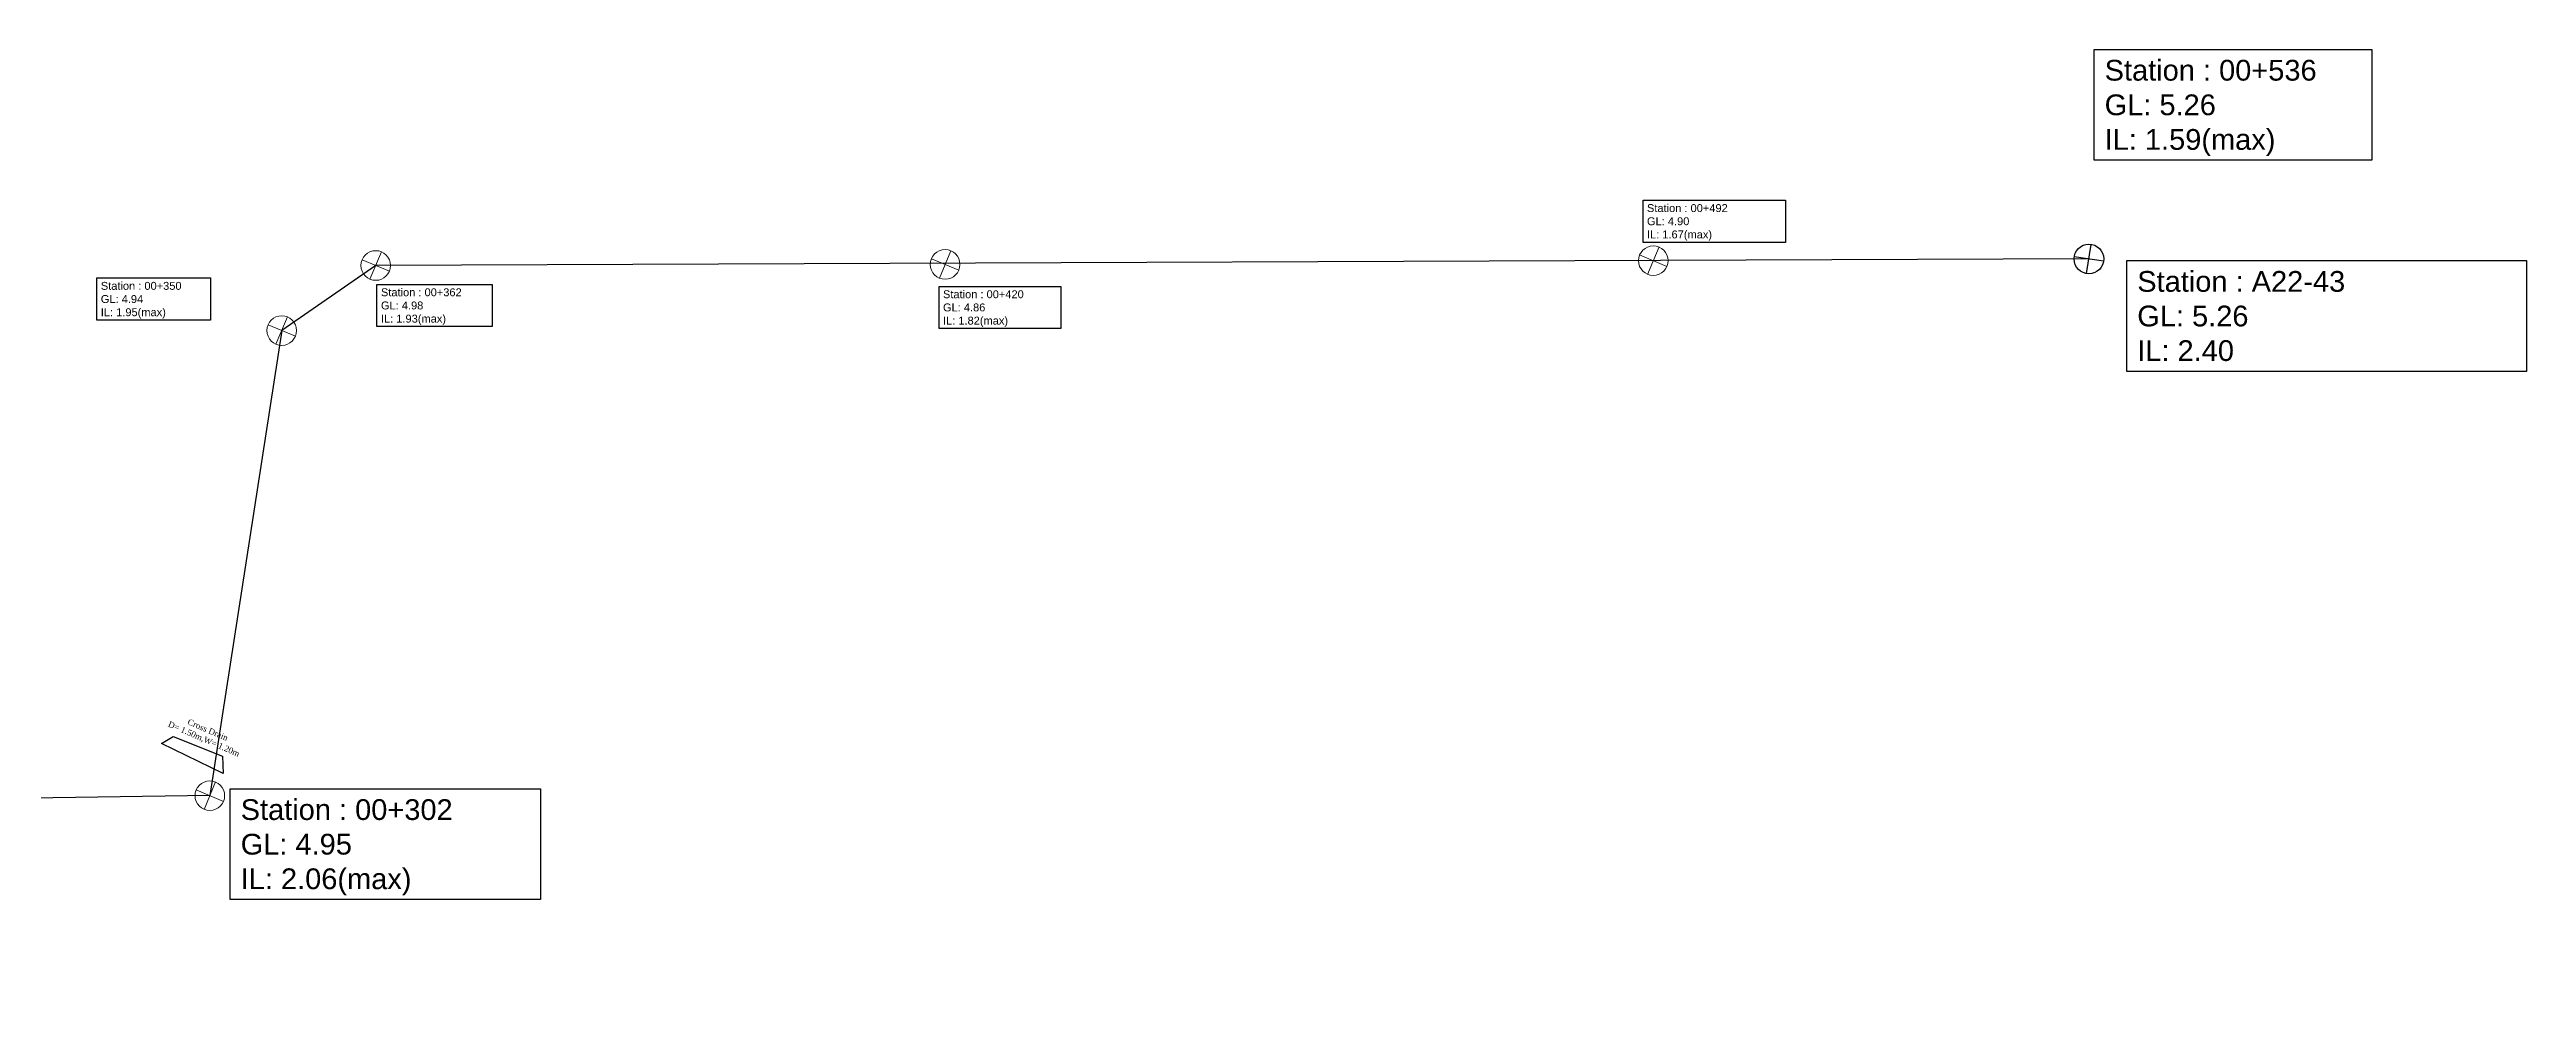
# Model space of a CAD drawing. Header units: metres. Extents: x 376780 to 377258, y 2470215 to 2470354.
# Drawn here: x 377007.4 to 377258, y 2470258.4 to 2470354.2 of the extents above; entities that cross this region are included whole.
import ezdxf

# ---------------------------------------------------------------- set-up
doc = ezdxf.new("R2010")
doc.units = ezdxf.units.M
doc.header["$MEASUREMENT"] = 0
for name, color, linetype, lineweight in [('401. 225mm Sewer Line', 7, 'Continuous', 40), ('Cross Drain Text', 12, 'Continuous', 15), ('Manhole Proposed', 6, 'Continuous', 20)]:
    doc.layers.add(name, color=color, linetype=linetype, lineweight=lineweight)
doc.layers.add('Cros Drain', color=172, linetype='Continuous')
doc.layers.add('SWPA01000JCJ', color=7, linetype='Continuous')
doc.styles.add('Previous Topo Survey Data _03.15.22$0$Standard', font='times.ttf')
doc.styles.get("Standard").update_dxf_attribs({"font": 'arial.ttf'})

# ---------------------------------------------------------------- blocks, each defined once
blk = doc.blocks.new('psjd')
for p, q in [((-1.5, 0), (1.5, 0)), ((0, -1.5), (0, 1.5))]:
    blk.add_line(p, q)
blk.add_circle((0, 0), 1.5)
at = {"flags": 1}
for tag, p in [('SX1', (-0.21, 0.73)), ('SX2', (-0.21, -0.74))]:
    blk.add_attdef(tag, p, '', height=0.1, dxfattribs=at)
blk = doc.blocks.new('man-pro')
for p, q in [((1.5, -0.01), (-1.5, 0.01)), ((-0.01, -1.5), (0.01, 1.5))]:
    blk.add_line(p, q)
blk.add_circle((0, 0), 1.5)

msp = doc.modelspace()

# ---------------------------------------------------------------- linework, layer by layer
at = {"layer": '401. 225mm Sewer Line', "color": 2, "lineweight": 30, "ltscale": 50, "flags": 128}
msp.add_lwpolyline([(377213.71, 2470333.01), (377040.39, 2470332.35), (377030.88, 2470325.77), (377023.61, 2470278.7), (376957.83, 2470277.74), (376902.26, 2470267.06), (376790.29, 2470258.38)], dxfattribs=at)
at = {"layer": 'Cros Drain'}
msp.add_lwpolyline([(377019.89, 2470284.7), (377024.9, 2470282.68), (377024.97, 2470280.93), (377018.71, 2470283.98)], close=True, dxfattribs=at)

# ---------------------------------------------------------------- block references
at = {"layer": 'Manhole Proposed', "rotation": 337.6945393074099}
for p in [(377040.39, 2470332.35), (377097.99, 2470332.46, 14.86), (377169.64, 2470332.84), (377030.88, 2470325.77), (377023.61, 2470278.7)]:
    msp.add_blockref('man-pro', p, dxfattribs=at)
at = {"layer": 'SWPA01000JCJ', "color": 3, "linetype": 'Continuous', "rotation": 81.17462524255185}
msp.add_blockref('psjd', (377213.71, 2470333.01), dxfattribs=at)

# ---------------------------------------------------------------- texts
at = {"color": 5, "attachment_point": 1, "bg_fill": 16, "box_fill_scale": 1.5, "bg_fill_color": 254, "bg_fill_transparency": 0}
for s, width, insert, char_height in [('Station : 00+536\\PGL: 5.26\\PIL: 1.59(max)', 25.995, (377215.3, 2470353.16), 2.1), ('Station : 00+492\\PGL: 4.90\\PIL: 1.67(max)', 13.5979, (377169, 2470338.56), 0.8), ('Station : 00+350\\PGL: 4.94\\PIL: 1.95(max)', 10.6875, (377012.58, 2470330.69), 0.8), ('Station : 00+362\\PGL: 4.98\\PIL: 1.93(max)', 10.8628, (377040.92, 2470330.04), 0.8), ('Station : 00+420\\PGL: 4.86\\PIL: 1.82(max)', 11.5387, (377097.78, 2470329.84), 0.8), ('Station : 00+302\\PGL: 4.95\\PIL: 2.06(max)', 29.2776, (377026.73, 2470278.34), 2.1)]:
    msp.add_mtext_dynamic_manual_height_columns(s, width=width, gutter_width=1, heights=[0], dxfattribs=dict(at, insert=insert, char_height=char_height))
at = {"color": 1, "insert": (377218.6, 2470331.79), "char_height": 2.1, "attachment_point": 1, "bg_fill": 16, "box_fill_scale": 1.5, "bg_fill_color": 254, "bg_fill_transparency": 0}
msp.add_mtext_dynamic_manual_height_columns('Station : A22-43\\PGL: 5.26\\PIL: 2.40', width=38.3279, gutter_width=1, heights=[0], dxfattribs=at)
at = {"layer": 'Cross Drain Text', "color": 0, "transparency": 33554684, "insert": (377023.53, 2470285.64), "char_height": 0.6, "width": 8.3319, "attachment_point": 2, "rotation": 336.6418, "style": 'Previous Topo Survey Data _03.15.22$0$Standard'}
msp.add_mtext('Cross Drain \\PD= 1.50m,W= 1.20m', dxfattribs=at)

doc.saveas('drawing.dxf')
